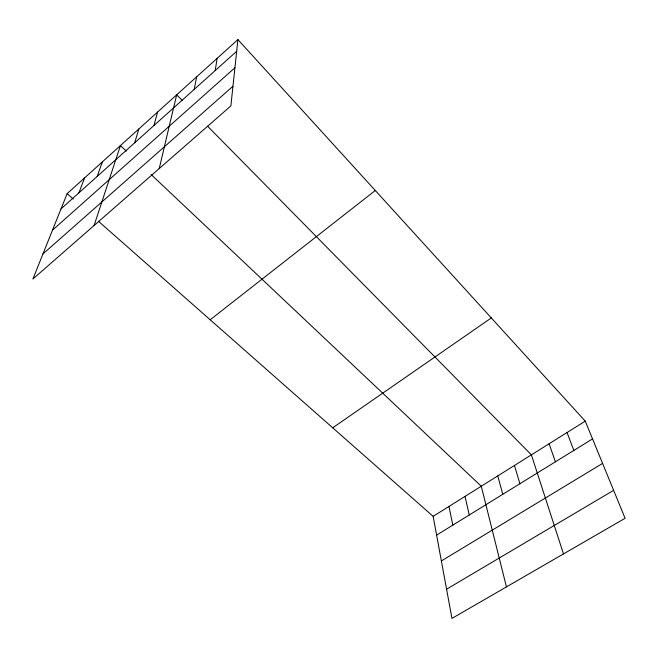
<?xml version="1.0" encoding="UTF-8"?>
<svg xmlns="http://www.w3.org/2000/svg" width="658" height="658" viewBox="0 0 658 658"><rect width="100%" height="100%" fill="white"/><g stroke="black" fill="none" stroke-linecap="round" stroke-linejoin="round"><path stroke-width="0.99" d="M237.916 39.595L230.868 105.922L32.9 279.008L67.132 193.649L237.916 39.595L585.258 421.136L625.1 518.29L451.956 618.405L433.153 516.357L98.527 221.327M215.224 70.538L217.107 58.365M194.192 89.406L196.693 76.78M159.228 168.555L176.665 94.851L182.274 100.542M153.947 125.522L157.583 112.057M134.676 142.811L138.846 128.96M94.094 225.505L120.439 145.566L126.295 151.101M97.178 176.443L102.36 161.876M78.944 192.81L84.594 177.899M61.021 208.882L236.666 51.299M52.484 230.168L234.922 67.749M42.959 253.93L232.957 86.247M210.182 319.772L375.29 190.499M332.726 427.807L491.304 317.937M433.153 516.357L585.258 421.136M436.616 535.127L592.545 438.902M441.37 560.945L602.588 463.405M446.576 589.206L613.634 490.333M67.132 193.649L73.244 199.037M151.25 174.65L481.278 486.229L506.446 586.895M207.541 126.18L531.393 454.859L563.478 553.921M567.048 432.545L573.85 450.434M549.093 443.78L555.426 461.809M514.457 465.461L519.91 483.729M497.752 475.915L502.786 494.29M465.017 496.403L469.244 514.992M448.978 506.446L452.819 525.125"/></g></svg>
